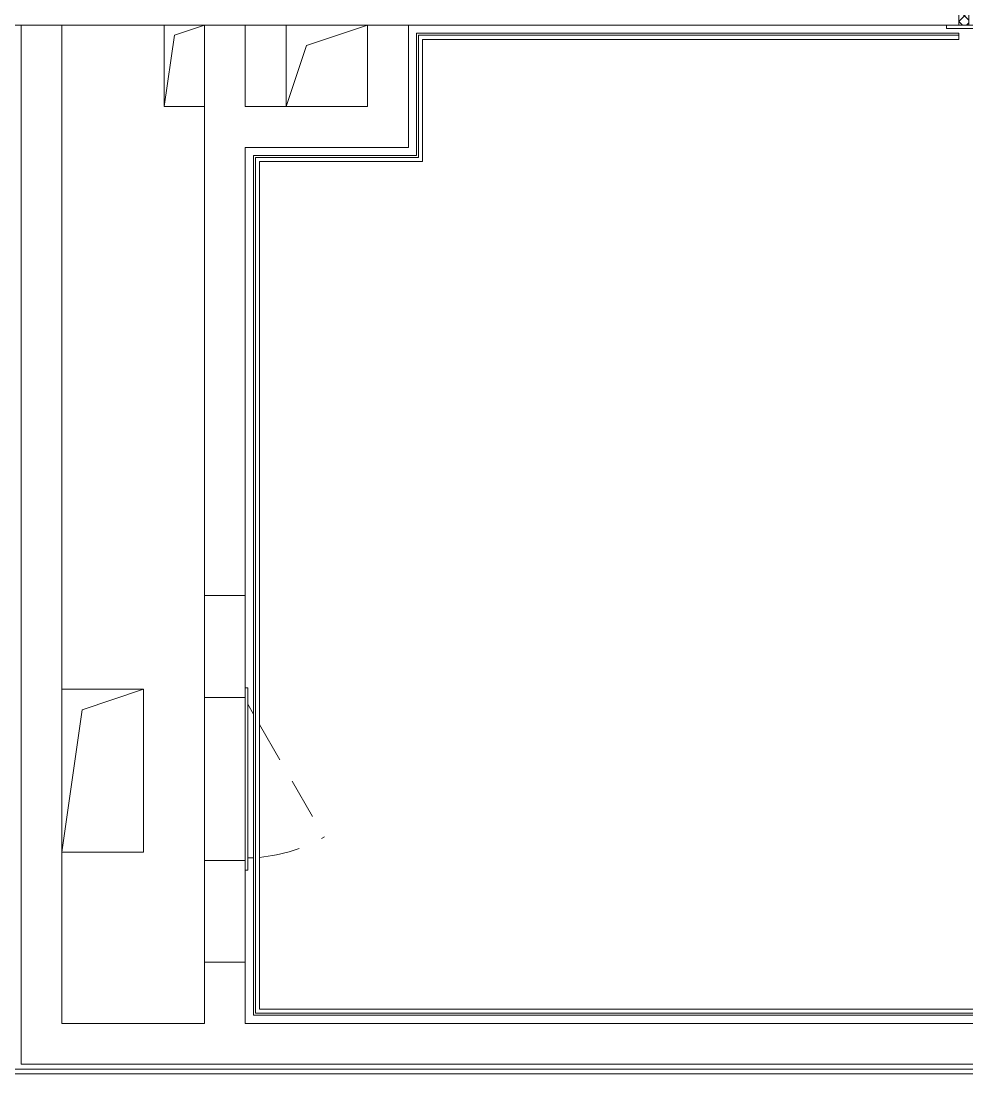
# Model space of a CAD drawing. Header units: millimetres. Extents: x 5993 to 95364, y 94667 to 143522.
# Drawn here: x 41897.2 to 42086, y 119377.5 to 119587.8 of the extents above; entities that cross this region are included whole.
import ezdxf

# ---------------------------------------------------------------- set-up
doc = ezdxf.new("R2010")
doc.units = ezdxf.units.MM
doc.linetypes.add('200_ШТРИХ_ш1п0_6_', pattern=[160, 100, -60])
for name, color, linetype, lineweight in [('0-2', 7, 'Continuous', 9), ('Двери', 7, 'Continuous', 9), ('Каркас_Импост', 7, 'Continuous', 13), ('Каркас_Импост-1', 7, 'Continuous', 9), ('Обобщенные модели', 7, 'Continuous', 9), ('Общие ребра', 7, 'Continuous', 9), ('Окна', 7, 'Continuous', 9), ('Открывание в плане-2', 7, '200_ШТРИХ_ш1п0_6_', 9), ('Открывание-1', 7, 'Continuous', 9), ('Панель', 7, 'Continuous', 13), ('Перемычка_Пунктирные линии-1', 7, '200_ШТРИХ_ш1п0_6_', 9), ('Стены', 7, 'Continuous', 9), ('Стены-1', 7, 'Continuous', 13)]:
    doc.layers.add(name, color=color, linetype=linetype, lineweight=lineweight)

# ---------------------------------------------------------------- blocks, each defined once
blk = doc.blocks.new('Дверь_СКБ_1Ст_Внутренняя_ШЕР - СОШ_Д-11_Дв_1150x2100h_с_у МГН и персонала_ КЛГ-25955112-АИ2_01_План напольных покрытий и плинтусов 1го этажа _Часть 1_')
at = {"layer": 'Двери'}
h = blk.add_hatch(dxfattribs=at)
h.set_pattern_fill('FP_58', color=256, style=0, pattern_type=2)
h.set_pattern_definition([(135, (1726.411, 189.685), (-14.14213562373095, -14.14213562373095), []), (225, (1726.411, 189.685), (14.14213562373095, -14.14213562373095), [])])
h.paths.add_polyline_path([(587.5000000000007, -124.9999999998849), (587.5000000000028, 125.0000000000842), (562.500000000002, 125.0000000000842), (562.500000000002, -124.9999999998849)], flags=0)
at = {"layer": 'Каркас_Импост-1'}
h = blk.add_hatch(dxfattribs=at)
h.set_pattern_fill('FP_59', color=256, style=0, pattern_type=2)
h.set_pattern_definition([(45, (-396.384, 189.685), (-14.14213562373095, 14.14213562373095), []), (135, (-396.384, 189.685), (-14.14213562373095, -14.14213562373095), [])])
h.paths.add_polyline_path([(-537.5000000000013, -124.9999999999196), (-537.5000000000013, 125.0000000000842), (-562.4999999999999, 125.0000000000842), (-562.500000000002, -124.9999999999196)], flags=0)
at = {"layer": 'Каркас_Импост'}
for p, q in [((-522.5000000000047, 132.999999999997), (-592.500000000005, 132.999999999997)), ((-592.500000000005, 132.999999999997), (-592.500000000005, 124.9999999999961)), ((-522.5000000000047, 124.9999999999961), (-522.5000000000047, 132.999999999997)), ((617.4999999999964, 132.9999999999829), (547.499999999996, 132.9999999999829)), ((547.499999999996, 132.9999999999829), (547.499999999996, 124.9999999999717)), ((617.4999999999964, 124.9999999999717), (617.4999999999964, 132.9999999999829)), ((-592.500000000005, 124.9999999999961), (-522.5000000000047, 124.9999999999961)), ((-537.5000000000049, 124.9999999999942), (-562.500000000005, 124.9999999999942)), ((-562.500000000005, 124.9999999999942), (-562.500000000005, -125.0000000000083)), ((-512.500000000006, 125.0000000009477), (-537.5000000000067, 125.0000000009477)), ((-537.5000000000067, 125.0000000009477), (-537.5000000000067, 45.00000000094769)), ((-537.5000000000049, -125.0000000000085), (-537.5000000000049, 124.9999999999942)), ((-522.5000000000047, 124.9999999999961), (-537.5000000000049, 124.9999999999961)), ((-537.5000000000049, 124.9999999999961), (-537.5000000000049, 123.9999999999969)), ((-537.5000000000049, 123.9999999999969), (-522.5000000000047, 123.9999999999969)), ((-522.5000000000047, 123.9999999999969), (-522.5000000000047, 124.9999999999961)), ((-512.500000000006, 85.00000000094842), (-512.500000000006, 125.0000000009477)), ((537.4999999999933, 125.0000000009477), (537.4999999999933, 85.00000000094842)), ((562.4999999999933, 125.0000000009477), (537.4999999999933, 125.0000000009477)), ((562.4999999999967, 124.9999999999959), (547.499999999996, 124.9999999999959)), ((547.499999999996, 124.9999999999959), (547.499999999996, 123.9999999999966)), ((547.499999999996, 124.9999999999717), (617.4999999999964, 124.9999999999717)), ((547.499999999996, 123.9999999999966), (562.4999999999967, 123.9999999999966)), ((562.4999999999933, 45.00000000094769), (562.4999999999933, 125.0000000009477)), ((587.4999999999964, 124.9999999999941), (562.4999999999958, 124.9999999999941)), ((562.4999999999958, 124.9999999999941), (562.4999999999958, -124.9999999999782)), ((562.4999999999967, 123.9999999999966), (562.4999999999967, 124.9999999999959)), ((587.4999999999964, -124.9999999999782), (587.4999999999964, 124.9999999999941)), ((-502.5000000000055, 85.00000000094842), (-512.500000000006, 85.00000000094842)), ((-502.5000000000055, 45.00000000094769), (-502.5000000000055, 85.00000000094842)), ((537.4999999999933, 85.00000000094842), (527.4999999999941, 85.00000000094842)), ((527.4999999999941, 85.00000000094842), (527.4999999999941, 45.00000000094769)), ((-537.5000000000067, 45.00000000094769), (-502.5000000000055, 45.00000000094769)), ((-522.5000000000047, 44.99999999998155), (-537.5000000000049, 44.99999999998155)), ((-537.5000000000049, 44.99999999998155), (-537.5000000000049, -125.0000000000036)), ((-522.5000000000047, -125.0000000000036), (-522.5000000000047, 44.99999999998155)), ((527.4999999999941, 45.00000000094769), (562.4999999999933, 45.00000000094769)), ((562.4999999999967, 44.99999999998131), (547.499999999996, 44.99999999998131)), ((547.499999999996, 44.99999999998131), (547.499999999996, -125.0000000000038)), ((562.4999999999967, -125.0000000000038), (562.4999999999967, 44.99999999998131)), ((-522.5000000000047, -125.0000000000036), (-592.500000000005, -125.0000000000036)), ((-592.500000000005, -125.0000000000036), (-592.500000000005, -132.9999999999989)), ((-562.500000000005, -125.0000000000083), (-537.5000000000049, -125.0000000000083)), ((-537.5000000000049, -125.0000000000036), (-522.5000000000047, -125.0000000000036)), ((-522.5000000000047, -132.9999999999989), (-522.5000000000047, -125.0000000000036)), ((547.499999999996, -125.0000000000038), (562.4999999999967, -125.0000000000038)), ((617.499999999996, -125.0000000000041), (547.4999999999957, -125.0000000000041)), ((547.4999999999957, -125.000000000004), (547.4999999999957, -133.0000000000118)), ((562.4999999999958, -124.9999999999782), (587.4999999999964, -124.9999999999782)), ((617.499999999996, -133.0000000000118), (617.499999999996, -125.0000000000041)), ((-592.500000000005, -132.9999999999989), (-522.5000000000047, -132.9999999999989)), ((547.4999999999957, -133.0000000000118), (617.499999999996, -133.0000000000118))]:
    blk.add_line(p, q, dxfattribs=at)
at = {"layer": 'Открывание-1'}
blk.add_arc((537.4999999999833, 125.0000000009466), 1049.999999999988, 89.99999999999895, 180, dxfattribs=at)
at = {"layer": 'Панель'}
for p, q in [((537.5000000000011, 1175.000000000936), (497.5000000000012, 1175.000000000936)), ((497.5000000000012, 1175.000000000936), (497.4999999999961, 125.000000000936)), ((537.499999999996, 125.0000000009357), (537.5000000000011, 1175.000000000936)), ((497.4999999999961, 125.000000000936), (537.499999999996, 125.000000000936))]:
    blk.add_line(p, q, dxfattribs=at)
blk = doc.blocks.new('AR_Отверстие Ниша - Лючок-36657938-АИ2_01_План напольных покрытий и плинтусов 1го этажа _Часть 1_')
at = {"layer": 'Окна'}
for p, q in [((-199.999999999208, 50.00000000000002), (199.999999999192, 50.00000000000002)), ((-199.999999999208, -50.00000015199998), (-199.999999999208, 50.00000000000002)), ((199.999999999192, 50.00000000000002), (199.999999999192, -50.00000015199998)), ((199.999999999192, -50.00000015199998), (-199.999999999208, -50.00000015199998))]:
    blk.add_line(p, q, dxfattribs=at)
blk = doc.blocks.new('Л_Общий_Лючок - Лючок-29759355-АИ2_01_План напольных покрытий и плинтусов 1го этажа _Часть 1_')
at = {"layer": 'Окна'}
for p, q in [((-23.9999999999984, 0), (-23.9999999999984, -6.00000000000021)), ((9.475087381360936e-12, 0), (-23.99999999999833, 0)), ((423.9999999984, 0), (399.9999999984091, 0)), ((423.9999999984, 0), (423.9999999984, -6.00000000000021)), ((-23.99999999999833, -6.00000000000021), (423.9999999984, -6.00000000000021))]:
    blk.add_line(p, q, dxfattribs=at)
at = {"layer": 'Открывание в плане-2'}
for p, q in [((383.6076951529867, -6.000000000001143), (359.3589838470277, -19.99999999999825)), ((333.3782217334912, -35.00000000000041), (57.98214333142703, -193.9999999992016))]:
    blk.add_line(p, q, dxfattribs=at)
for start, end in [(180.8905315180154, 182.9684383933847), (185.1947671884236, 210)]:
    blk.add_arc((393.9999999984029, -2.622568828769545e-13), 387.9999999984001, start, end, dxfattribs=at)
blk = doc.blocks.new('АР_Перемычка1 - АР_Перемычка 2-36657968-АИ2_01_План напольных покрытий и плинтусов 1го этажа _Часть 1_')
at = {"layer": 'Перемычка_Пунктирные линии-1'}
for p, q in [((-250, 49.9999999999935), (-4.737543690680468e-13, 49.9999999999935)), ((-250, 49.9999999999935), (-250, -50.00000000000646)), ((399.9999999983996, 49.9999999999935), (649.9999999984034, 49.9999999999935)), ((649.9999999984034, -50.00000000000646), (649.9999999984034, 49.9999999999935)), ((-250, -50.00000000000646), (-4.737543690680468e-13, -50.00000000000646)), ((399.9999999983996, -50.00000000000646), (649.9999999984034, -50.00000000000646))]:
    blk.add_line(p, q, dxfattribs=at)
blk = doc.blocks.new('AR_Отверстие прямоугольное _в плите_ - AR_Отверстие прямоугольное _в плите_-30229368-АИ2_01_План напольных покрытий и плинтусов 1го этажа _Часть 1_')
at = {"layer": 'Обобщенные модели'}
for p, q in [((99.9999999996036, 199.9999999992069), (-99.99999999959637, 199.9999999992069)), ((-49.99999999979637, 149.9999999994069), (99.9999999996036, 199.9999999992069)), ((99.9999999996036, -199.9999999991931), (99.9999999996036, 199.9999999992069)), ((-99.99999999959637, -199.9999999991931), (-49.99999999979637, 149.9999999994069)), ((-99.99999999959637, -199.9999999991931), (99.9999999996036, -199.9999999991931))]:
    blk.add_line(p, q, dxfattribs=at)
blk = doc.blocks.new('AR_Отверстие прямоугольное _в плите_ - AR_Отверстие прямоугольное _в плите_-V279-АИ2_01_План напольных покрытий и плинтусов 1го этажа _Часть 1_')
at = {"layer": 'Обобщенные модели'}
for p, q in [((-50.00000007599638, 99.99999999960693), (-50.00000007599638, -99.99999999959306)), ((-25.00000003799637, 74.99999996160692), (49.06980324596829, 99.68993438959514)), ((-50.00000007599638, -99.99999999959306), (-25.00000003799637, 74.99999996160692)), ((-50.00000007599638, -99.99999999959306), (48.91477044075274, -99.99999999959306))]:
    blk.add_line(p, q, dxfattribs=at)
blk = doc.blocks.new('AR_Отверстие прямоугольное _в плите_ - AR_Отверстие прямоугольное _в плите_-V292-АИ2_01_План напольных покрытий и плинтусов 1го этажа _Часть 1_')
at = {"layer": 'Обобщенные модели'}
for p, q in [((-99.99999999959637, 99.99999999960693), (-99.99999999959637, -99.99999999959306)), ((-49.99999999979637, 49.99999999980692), (99.9999999996036, 99.99999999960693)), ((-99.99999999959637, -99.99999999959306), (-49.99999999979637, 49.99999999980692))]:
    blk.add_line(p, q, dxfattribs=at)

msp = doc.modelspace()

# ---------------------------------------------------------------- linework, layer by layer
at = {"layer": 'Общие ребра'}
for p, q in [((42084.41543992933, 119584.9763921476), (41976.56640758811, 119584.9763921476)), ((41976.56640758811, 119584.1624371865), (41976.56640758811, 119584.9763921476)), ((41976.56640758811, 119584.1624371865), (41976.56640758811, 119560.9647207961)), ((41944.00820914548, 119560.5577433156), (41944.00820914548, 119389.6272014917)), ((41944.00820914548, 119560.5577433156), (41944.82216410656, 119560.5577433156)), ((41976.56640758811, 119560.5577433156), (41944.82216410656, 119560.5577433156)), ((41976.56640758811, 119560.9647207961), (41976.56640758811, 119560.5577433156)), ((41944.82216410656, 119389.6272014917), (41944.00820914548, 119389.6272014917)), ((41944.82216410656, 119389.6272014917), (42232.96222032387, 119389.6272014917))]:
    msp.add_line(p, q, dxfattribs=at)
at = {"layer": 'Стены'}
for p, q in [((41775.07821254621, 119378.4760185252), (42258.43901060523, 119378.4760185252)), ((42257.46226465193, 119377.4992725719), (41775.07821254621, 119377.4992725719))]:
    msp.add_line(p, q, dxfattribs=at)
at = {"layer": 'Стены-1'}
for p, q in [((41665.22863498043, 119587.0112795502), (42081.97357504616, 119587.0112795502)), ((41897.20579888421, 119587.0112795502), (41897.20579888421, 119379.4527644784)), ((41905.34534849485, 119587.0112795502), (41897.20579888421, 119587.0112795502)), ((41905.34534849485, 119387.5923140891), (41905.34534849485, 119587.0112795502)), ((41933.83377213216, 119587.0112795502), (41933.83377213216, 119452.7087109742)), ((41941.97332174283, 119587.0112795502), (41933.83377213216, 119587.0112795502)), ((41941.97332174283, 119570.7321803289), (41941.97332174283, 119587.0112795502)), ((41974.53152018545, 119587.0112795502), (41966.39197057478, 119587.0112795502)), ((41966.39197057478, 119587.0112795502), (41966.39197057478, 119570.7321803289)), ((41974.53152018545, 119562.5926307182), (41974.53152018545, 119587.0112795502)), ((42084.41543992933, 119585.3833696281), (41976.1594301076, 119585.3833696281)), ((41976.1594301076, 119585.3833696281), (41976.1594301076, 119584.9763921476)), ((42084.41543992933, 119584.1624371865), (42084.41543992933, 119585.3833696281)), ((41976.1594301076, 119584.9763921476), (41976.1594301076, 119584.1624371865)), ((41976.1594301076, 119584.1624371865), (41976.1594301076, 119560.9647207961)), ((41977.38036254919, 119584.1624371865), (42084.41543992933, 119584.1624371865)), ((41977.38036254919, 119560.9647207961), (41977.38036254919, 119584.1624371865)), ((41966.39197057478, 119570.7321803289), (41941.97332174283, 119570.7321803289)), ((41941.97332174283, 119454.6622028808), (41941.97332174283, 119562.5926307182)), ((41941.97332174283, 119562.5926307182), (41966.39197057478, 119562.5926307182)), ((41966.39197057478, 119562.5926307182), (41974.53152018545, 119562.5926307182)), ((41944.00820914548, 119560.9647207961), (41943.60123166494, 119560.9647207961)), ((41943.60123166494, 119560.9647207961), (41943.60123166494, 119389.2202240112)), ((41944.82216410656, 119560.9647207961), (41944.00820914548, 119560.9647207961)), ((41976.1594301076, 119560.9647207961), (41944.82216410656, 119560.9647207961)), ((41977.38036254919, 119560.5577433156), (41977.38036254919, 119560.9647207961)), ((41977.38036254919, 119559.7437883545), (41977.38036254919, 119560.5577433156)), ((41944.82216410656, 119390.4411564528), (41944.82216410656, 119559.7437883545)), ((41944.82216410656, 119559.7437883545), (41977.38036254919, 119559.7437883545)), ((41933.83377213216, 119420.1505125317), (41933.83377213216, 119387.5923140891)), ((41941.97332174283, 119387.5923140891), (41941.97332174283, 119418.1970206252)), ((42232.14826536279, 119390.4411564528), (41944.82216410656, 119390.4411564528)), ((41933.83377213216, 119387.5923140891), (41905.34534849485, 119387.5923140891)), ((42092.55498954, 119387.5923140891), (41941.97332174283, 119387.5923140891)), ((41943.60123166494, 119389.2202240112), (41944.00820914548, 119389.2202240112)), ((41944.00820914548, 119389.2202240112), (41944.82216410656, 119389.2202240112)), ((41944.82216410656, 119389.2202240112), (42233.36919780438, 119389.2202240112)), ((41897.20579888421, 119379.4527644784), (41905.34534849485, 119379.4527644784)), ((41905.34534849485, 119379.4527644784), (42092.55498954, 119379.4527644784))]:
    msp.add_line(p, q, dxfattribs=at)

# ---------------------------------------------------------------- block references
at = {"layer": '0-2', "xscale": 0.08139549610658335, "yscale": 0.08139549610658335, "zscale": 0.08139549610658335}
for name, p in [('Дверь_СКБ_1Ст_Внутренняя_ШЕР - СОШ_Д-11_Дв_1150x2100h_с_у МГН и персонала_ КЛГ-25955112-АИ2_01_План напольных покрытий и плинтусов 1го этажа _Часть 1_', (42130.2004064893, 119597.1857165635)), ('AR_Отверстие прямоугольное _в плите_ - AR_Отверстие прямоугольное _в плите_-V279-АИ2_01_План напольных покрытий и плинтусов 1го этажа _Часть 1_', (41929.85233012518, 119578.8717299396)), ('AR_Отверстие прямоугольное _в плите_ - AR_Отверстие прямоугольное _в плите_-V292-АИ2_01_План напольных покрытий и плинтусов 1го этажа _Часть 1_', (41958.25242096414, 119578.8717299396)), ('AR_Отверстие прямоугольное _в плите_ - AR_Отверстие прямоугольное _в плите_-30229368-АИ2_01_План напольных покрытий и плинтусов 1го этажа _Часть 1_', (41913.48489810558, 119438.0575216752))]:
    msp.add_blockref(name, p, dxfattribs=at)
for name, p, rotation in [('АР_Перемычка1 - АР_Перемычка 2-36657968-АИ2_01_План напольных покрытий и плинтусов 1го этажа _Часть 1_', (41937.90354693748, 119452.7087109742), 269.9999999999999), ('Л_Общий_Лючок - Лючок-29759355-АИ2_01_План напольных покрытий и плинтусов 1го этажа _Часть 1_', (41941.97332174283, 119420.1505125317), 89.99999999999991), ('AR_Отверстие Ниша - Лючок-36657938-АИ2_01_План напольных покрытий и плинтусов 1го этажа _Часть 1_', (41937.90354693748, 119436.429611753), 269.9999999999999)]:
    msp.add_blockref(name, p, dxfattribs=dict(at, rotation=rotation))

doc.saveas('drawing.dxf')
